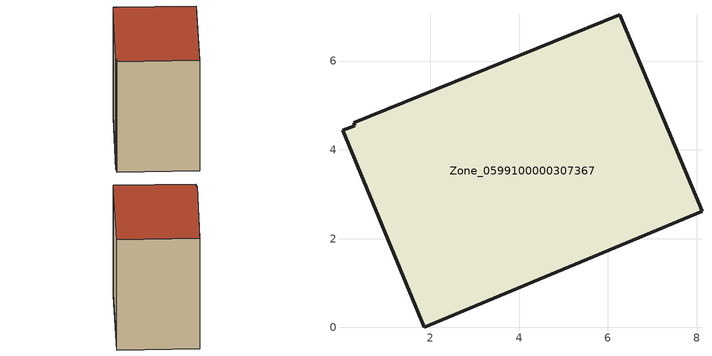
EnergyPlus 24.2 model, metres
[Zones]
Zone_0599100000307367
 floor ground (C_G): 0.02,4.44 0.3,4.54 0.27,4.61 6.27,7.05 8.12,2.62 1.86,0 z0
 wall outside (C_F): 8.12,2.62 6.27,7.05 0.27,4.61 0.3,4.54 0.02,4.44 1.86,0 8.12,2.62 z0:7.26
 roof outside (C_R): 0.3,4.54 0.02,4.44 1.86,0 8.12,2.62 6.27,7.05 0.27,4.61 z7.26
[BUILDING]
Pand.0599100000307367: North Axis=0; Terrain=City; Loads Convergence Tolerance Value=0.04; Temperature Convergence Tolerance Value=0.4; Solar Distribution=FullExterior; Maximum Number of Warmup Days=25; Minimum Number of Warmup Days=1
[Site:Location]
Rotterdam.The.Hague.AP_ZH_NLD Design_Conditions: Latitude=51.96; Longitude=4.45; Time Zone=1; Elevation=-4.5
[SITE:GROUNDTEMPERATURE:BUILDINGSURFACE]
18, 18, 18, 18, 18, 18, 18, 18, 18, 18, 18, 18
[MATERIAL] Thermal Absorptance=0.9; Solar Absorptance=0.7; Visible Absorptance=0.7
Name | Roughness | Thickness | Conductivity | Density | Specific Heat
G.TI.1946 | MediumSmooth | 0.15 | 1 | 540 | 1210
F.TI.1946 | Rough | 0.3 | 0.857143 | 1920 | 840
R.TI.1946 | MediumRough | 0.2 | 0.1 | 1500 | 1000
[CONSTRUCTION]
C_G: G.TI.1946
C_F: F.TI.1946
C_R: R.TI.1946
[ZONE]
Zone_0599100000307367: Type=1; Multiplier=1; Ceiling Height=Autocalculate; Volume=Autocalculate; Floor Area=autocalculate; Part of Total Floor Area=Yes
[ZONEINFILTRATION:DESIGNFLOWRATE]
Infil_Zone_0599100000307367: Zone or ZoneList or Space or SpaceList=Zone_0599100000307367; Schedule=AlwaysOn; Design Flow Rate Calculation Method=Flow/Area; Flow Rate per Floor Area=0.003; Constant Term Coefficient=1; Temperature Term Coefficient=0; Velocity Term Coefficient=0; Velocity Squared Term Coefficient=0
[HVACTEMPLATE:ZONE:IDEALLOADSAIRSYSTEM]
Zone_0599100000307367: Maximum Heating Supply Air Temperature=50; Minimum Cooling Supply Air Temperature=13; Maximum Heating Supply Air Humidity Ratio=0.0156; Minimum Cooling Supply Air Humidity Ratio=0.0077; Heating Limit=NoLimit; Cooling Limit=NoLimit; Dehumidification Control Type=ConstantSensibleHeatRatio; Cooling Sensible Heat Ratio=0.7; Dehumidification Setpoint=60; Humidification Control Type=None; Humidification Setpoint=30; Outdoor Air Method=None; Outdoor Air Flow Rate per Person=0.00944; Outdoor Air Flow Rate per Zone Floor Area=0; Outdoor Air Flow Rate per Zone=0; Demand Controlled Ventilation Type=None; Outdoor Air Economizer Type=NoEconomizer; Heat Recovery Type=None; Sensible Heat Recovery Effectiveness=0.7; Latent Heat Recovery Effectiveness=0.65
[ZONECONTROL:THERMOSTAT]
ThermostatControl_Zone_0599100000307367: Zone or ZoneList=Zone_0599100000307367; Control Type Schedule=DualSetpointControlType; Control 1=Thermostat_Zone_0599100000307367; Temperature Difference Between Cutout And Setpoint=0
[THERMOSTATSETPOINT:DUALSETPOINT]
Thermostat_Zone_0599100000307367: Heating Setpoint Temperature Schedule=HeatingSetpoint_Zone_0599100000307367; Cooling Setpoint Temperature Schedule=CoolingSetpoint_Zone_0599100000307367
[SCHEDULE:COMPACT]
HeatingSetpoint_Zone_0599100000307367: Through: 12/31, For: AllDays, Until: 24:00, 21
CoolingSetpoint_Zone_0599100000307367: Through: 12/31, For: AllDays, Until: 24:00, 24
DualSetpointControlType: Through: 12/31, For: AllDays, Until: 24:00, 4
AlwaysOn: Through: 12/31, For: AllDays, Until: 24:00, 1
